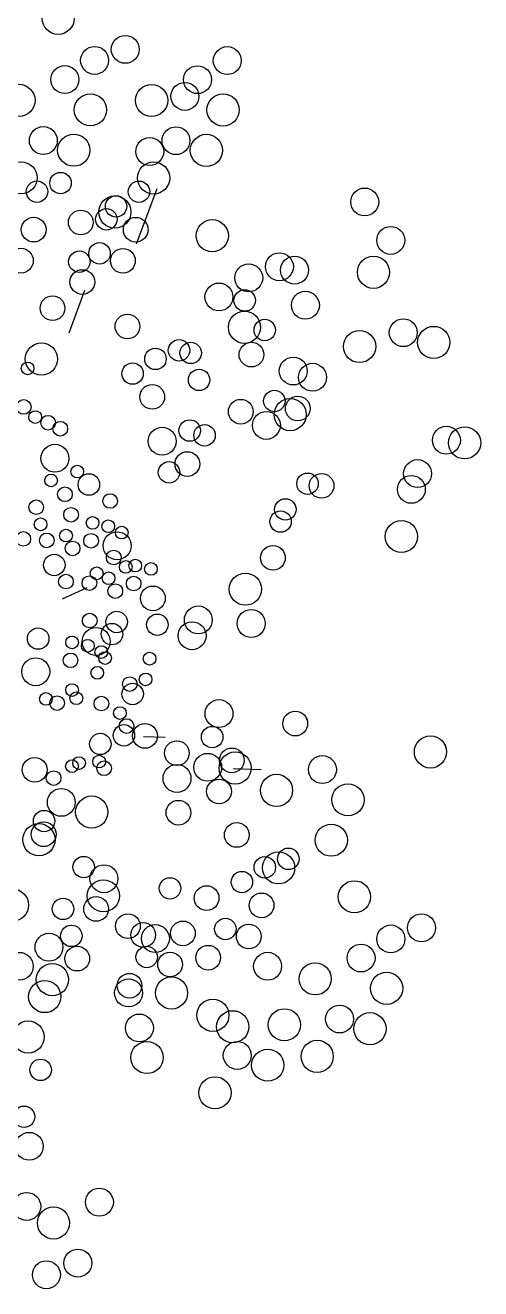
# Model space of a CAD drawing. Header units: millimetres. Extents: x 441156 to 441876, y 4514765 to 4515211.
# Drawn here: x 441412.185 to 441412.688, y 4514833.157 to 4514834.553 of the extents above; entities that cross this region are included whole.
import ezdxf

# ---------------------------------------------------------------- set-up
doc = ezdxf.new("R2010")
doc.units = ezdxf.units.MM
doc.layers.add('01_piscinas', color=254, linetype='Continuous')

msp = doc.modelspace()

# ---------------------------------------------------------------- linework, layer by layer
at = {"layer": '01_piscinas'}
for p, q in [((441412.30767542, 4514834.31107054, 0.00000076), (441412.33044764, 4514834.37237212, 0.00000076)), ((441412.23337449, 4514834.2128942, 0.00000076), (441412.25089158, 4514834.26004926, 0.00000076)), ((441412.22625669, 4514833.91893847, 0.00000076), (441412.25331593, 4514833.93133919, 0.00000076)), ((441412.49514044, 4514833.78774684, 0.00000076), (441412.4960328, 4514833.78509479, 0.00000076)), ((441412.31541804, 4514833.76683488, 0.00000076), (441412.3392513, 4514833.76599735, 0.00000076)), ((441412.64797116, 4514833.75837898, 0.00000076), (441412.64913123, 4514833.75493131, 0.00000076)), ((441412.41433203, 4514833.73119343, 0.00000076), (441412.44531527, 4514833.73010464, 0.00000076)), ((441412.39727845, 4514833.59486899, 0.00000076), (441412.39817081, 4514833.59221694, 0.00000076)), ((441412.52075057, 4514833.50763777, 0.00000076), (441412.52191064, 4514833.50419011, 0.00000076))]:
    msp.add_line(p, q, dxfattribs=at)
for centre, radius in [((441412.22136, 4514834.56035155, 0.00000076), 0.01775907), ((441412.29541317, 4514834.52604524, 0.00000076), 0.01541533), ((441412.26155522, 4514834.51376723, 0.00000076), 0.01541533), ((441412.40796554, 4514834.51361121, 0.00000076), 0.01541533), ((441412.22870995, 4514834.49266763, 0.00000076), 0.01541533), ((441412.37512027, 4514834.4925116, 0.00000076), 0.01541533), ((441412.17803232, 4514834.46964114, 0.00000076), 0.01775907), ((441412.32444264, 4514834.46948511, 0.00000076), 0.01775907), ((441412.36118171, 4514834.47403823, 0.00000076), 0.01541533), ((441412.2569031, 4514834.45920069, 0.00000076), 0.01775907), ((441412.40331342, 4514834.45904466, 0.00000076), 0.01775907), ((441412.20495716, 4514834.42527838, 0.00000076), 0.01541533), ((441412.35136748, 4514834.42512236, 0.00000076), 0.01541533), ((441412.23851687, 4514834.41455273, 0.00000076), 0.01775907), ((441412.32241044, 4514834.41312639, 0.00000076), 0.01541533), ((441412.38492719, 4514834.41439671, 0.00000076), 0.01775907), ((441412.18030346, 4514834.38402408, 0.00000076), 0.01775907), ((441412.32671378, 4514834.38386805, 0.00000076), 0.01775907), ((441412.19789741, 4514834.36881473, 0.00000076), 0.01185795), ((441412.22394199, 4514834.37825935, 0.00000076), 0.01185795), ((441412.31052074, 4514834.36869471, 0.00000076), 0.01185795), ((441412.55970422, 4514834.35739221, 0.00000076), 0.01541533), ((441412.28390037, 4514834.34628184, 0.00000076), 0.01775907), ((441412.28525514, 4514834.35246425, 0.00000076), 0.01185795), ((441412.19431886, 4514834.32684046, 0.00000076), 0.01366082), ((441412.24627235, 4514834.33475156, 0.00000076), 0.01366082), ((441412.27453317, 4514834.33825396, 0.00000076), 0.01185795), ((441412.30694218, 4514834.32672045, 0.00000076), 0.01366082), ((441412.39143837, 4514834.32007449, 0.00000076), 0.01775907), ((441412.58842816, 4514834.31491664, 0.00000076), 0.01541533), ((441412.26698377, 4514834.30062636, 0.00000076), 0.01185795), ((441412.18017561, 4514834.29249588, 0.00000076), 0.01366082), ((441412.24470912, 4514834.2913987, 0.00000076), 0.01185795), ((441412.29279893, 4514834.29237586, 0.00000076), 0.01366082), ((441412.46549154, 4514834.28576818, 0.00000076), 0.01541533), ((441412.48220784, 4514834.28206012, 0.00000076), 0.01541533), ((441412.56935881, 4514834.27967475, 0.00000076), 0.01775907), ((441412.43163359, 4514834.27349018, 0.00000076), 0.01541533), ((441412.24801938, 4514834.26889229, 0.00000076), 0.01366082), ((441412.39878831, 4514834.25239057, 0.00000076), 0.01541533), ((441412.4272428, 4514834.24852625, 0.00000076), 0.01185795), ((441412.49421547, 4514834.24329261, 0.00000076), 0.01541533), ((441412.21508599, 4514834.23997981, 0.00000076), 0.01366082), ((441412.29780753, 4514834.21982031, 0.00000076), 0.01366082), ((441412.42698147, 4514834.21892363, 0.00000076), 0.01775907), ((441412.44933813, 4514834.21585273, 0.00000076), 0.01185795), ((441412.60224391, 4514834.21292751, 0.00000076), 0.01541533), ((441412.55401691, 4514834.19761027, 0.00000076), 0.01775907), ((441412.63580363, 4514834.20220187, 0.00000076), 0.01775907), ((441412.20283791, 4514834.18386024, 0.00000076), 0.01775907), ((441412.3547715, 4514834.19343085, 0.00000076), 0.01185795), ((441412.3676302, 4514834.19057849, 0.00000076), 0.01185795), ((441412.4346694, 4514834.18874359, 0.00000076), 0.01366082), ((441412.32872692, 4514834.18398623, 0.00000076), 0.01185795), ((441412.48076884, 4514834.17056216, 0.00000076), 0.01541533), ((441412.187538, 4514834.17350656, 0.00000076), 0.00701654), ((441412.30346133, 4514834.16775576, 0.00000076), 0.01185795), ((441412.37686684, 4514834.16075733, 0.00000076), 0.01185795), ((441412.50207097, 4514834.16368796, 0.00000076), 0.01541533), ((441412.32514837, 4514834.14201196, 0.00000076), 0.01366082), ((441412.45996564, 4514834.13739956, 0.00000076), 0.01185795), ((441412.183283, 4514834.13090062, 0.00000076), 0.00808333), ((441412.42286794, 4514834.12561707, 0.00000076), 0.01366082), ((441412.47741726, 4514834.12243366, 0.00000076), 0.01775907), ((441412.4857808, 4514834.12914906, 0.00000076), 0.01366082), ((441412.19594893, 4514834.11967941, 0.00000076), 0.00701654), ((441412.21025994, 4514834.11348122, 0.00000076), 0.00808333), ((441412.36652327, 4514834.10481083, 0.00000076), 0.01185795), ((441412.45113759, 4514834.11049256, 0.00000076), 0.01541533), ((441412.22364105, 4514834.10682434, 0.00000076), 0.00808333), ((441412.33610978, 4514834.09303841, 0.00000076), 0.01541533), ((441412.38290952, 4514834.09952299, 0.00000076), 0.01185795), ((441412.64984151, 4514834.094139, 0.00000076), 0.01541533), ((441412.66993865, 4514834.09118441, 0.00000076), 0.01775907), ((441412.21778902, 4514834.07420192, 0.00000076), 0.01541533), ((441412.36394513, 4514834.06778891, 0.00000076), 0.01366082), ((441412.2424416, 4514834.05943712, 0.00000076), 0.00701654), ((441412.34373, 4514834.05860345, 0.00000076), 0.01185795), ((441412.6179927, 4514834.0572621, 0.00000076), 0.01541533), ((441412.21357129, 4514834.04964051, 0.00000076), 0.00701654), ((441412.25524707, 4514834.04517718, 0.00000076), 0.01185795), ((441412.49657917, 4514834.04602379, 0.00000076), 0.01185795), ((441412.51203851, 4514834.04375102, 0.00000076), 0.01366082), ((441412.61115545, 4514834.03979964, 0.00000076), 0.01541533), ((441412.22882816, 4514834.03435488, 0.00000076), 0.00808333), ((441412.27870734, 4514834.02695054, 0.00000076), 0.00808333), ((441412.19714008, 4514834.02009375, 0.00000076), 0.00808333), ((441412.23556703, 4514834.01170036, 0.00000076), 0.00808333), ((441412.47208009, 4514834.01765694, 0.00000076), 0.01185795), ((441412.20192495, 4514834.00116084, 0.00000076), 0.00701654), ((441412.25928878, 4514834.00280081, 0.00000076), 0.00701654), ((441412.276651, 4514833.99902045, 0.00000076), 0.00701654), ((441412.46682067, 4514834.00422427, 0.00000076), 0.01185795), ((441412.60015916, 4514833.98770509, 0.00000076), 0.01775907), ((441412.18286536, 4514833.98509583, 0.00000076), 0.00808333), ((441412.20874206, 4514833.98341345, 0.00000076), 0.00808333), ((441412.22995462, 4514833.98875637, 0.00000076), 0.00701654), ((441412.25759141, 4514833.98295544, 0.00000076), 0.00808333), ((441412.28641204, 4514833.97747708, 0.00000076), 0.01541533), ((441412.29149991, 4514833.99207493, 0.00000076), 0.00701654), ((441412.23730379, 4514833.97450308, 0.00000076), 0.00808333), ((441412.45836198, 4514833.96415154, 0.00000076), 0.01366082), ((441412.21701804, 4514833.95628385, 0.00000076), 0.01185795), ((441412.28263913, 4514833.96452782, 0.00000076), 0.00808333), ((441412.30636088, 4514833.95562827, 0.00000076), 0.00701654), ((441412.26384595, 4514833.94704278, 0.00000076), 0.00701654), ((441412.27702672, 4514833.94158383, 0.00000076), 0.00701654), ((441412.29592907, 4514833.95416874, 0.00000076), 0.00701654), ((441412.3237231, 4514833.95184792, 0.00000076), 0.00701654), ((441412.22993746, 4514833.93792329, 0.00000076), 0.00808333), ((441412.25581416, 4514833.93624092, 0.00000076), 0.00808333), ((441412.28437589, 4514833.92733054, 0.00000076), 0.00808333), ((441412.30466351, 4514833.93578291, 0.00000076), 0.00808333), ((441412.4279579, 4514833.9294628, 0.00000076), 0.01775907), ((441412.32589947, 4514833.91934979, 0.00000076), 0.01366082), ((441412.37601196, 4514833.8955405, 0.00000076), 0.01541533), ((441412.43438053, 4514833.89158328, 0.00000076), 0.01541533), ((441412.25611381, 4514833.89487721, 0.00000076), 0.00808333), ((441412.28594106, 4514833.89325571, 0.00000076), 0.01185795), ((441412.33083996, 4514833.89021169, 0.00000076), 0.01185795), ((441412.36917471, 4514833.87807804, 0.00000076), 0.01541533), ((441412.19923069, 4514833.87490925, 0.00000076), 0.01185795), ((441412.26328848, 4514833.87169011, 0.00000076), 0.01541533), ((441412.28068163, 4514833.87982304, 0.00000076), 0.01185795), ((441412.23669526, 4514833.87072748, 0.00000076), 0.00701654), ((441412.25405747, 4514833.86694713, 0.00000076), 0.00701654), ((441412.26890638, 4514833.8600016, 0.00000076), 0.00701654), ((441412.19658526, 4514833.83831249, 0.00000076), 0.01541533), ((441412.23499788, 4514833.85088211, 0.00000076), 0.00808333), ((441412.2730931, 4514833.85342799, 0.00000076), 0.00701654), ((441412.3222811, 4514833.85273142, 0.00000076), 0.00701654), ((441412.2644804, 4514833.83708596, 0.00000076), 0.00701654), ((441412.31785512, 4514833.82981578, 0.00000076), 0.00701654), ((441412.23674422, 4514833.8180054, 0.00000076), 0.00701654), ((441412.30350627, 4514833.81363098, 0.00000076), 0.01185795), ((441412.300375, 4514833.82461063, 0.00000076), 0.00808333), ((441412.2078739, 4514833.80820879, 0.00000076), 0.00701654), ((441412.2201753, 4514833.8035939, 0.00000076), 0.00808333), ((441412.24138786, 4514833.80893682, 0.00000076), 0.00701654), ((441412.26902465, 4514833.8031359, 0.00000076), 0.00808333), ((441412.28947643, 4514833.79254385, 0.00000076), 0.00701654), ((441412.39884674, 4514833.79202836, 0.00000076), 0.01541533), ((441412.48301541, 4514833.78102858, 0.00000076), 0.01366082), ((441412.2968256, 4514833.77829056, 0.00000076), 0.00808333), ((441412.3172116, 4514833.76738924, 0.00000076), 0.01366082), ((441412.26785549, 4514833.75852151, 0.00000076), 0.01185795), ((441412.29390007, 4514833.76796613, 0.00000076), 0.01185795), ((441412.39131982, 4514833.76608255, 0.00000076), 0.01185795), ((441412.63220862, 4514833.74964523, 0.00000076), 0.01775907), ((441412.35233702, 4514833.74836987, 0.00000076), 0.01366082), ((441412.41300686, 4514833.74033875, 0.00000076), 0.01366082), ((441412.19543633, 4514833.72994084, 0.00000076), 0.01366082), ((441412.23662323, 4514833.73395428, 0.00000076), 0.00701654), ((441412.24444412, 4514833.73737401, 0.00000076), 0.00701654), ((441412.26656356, 4514833.73899231, 0.00000076), 0.00701654), ((441412.27208091, 4514833.73157308, 0.00000076), 0.00808333), ((441412.38635867, 4514833.73266405, 0.00000076), 0.01541533), ((441412.41666367, 4514833.7319141, 0.00000076), 0.01775907), ((441412.51300434, 4514833.7302154, 0.00000076), 0.01541533), ((441412.21631737, 4514833.72072676, 0.00000076), 0.00808333), ((441412.35250072, 4514833.72038605, 0.00000076), 0.01541533), ((441412.46232672, 4514833.70718891, 0.00000076), 0.01775907), ((441412.3988636, 4514833.70599417, 0.00000076), 0.01366082), ((441412.5411975, 4514833.69674846, 0.00000076), 0.01775907), ((441412.2247961, 4514833.69395683, 0.00000076), 0.01541533), ((441412.25835581, 4514833.68323118, 0.00000076), 0.01775907), ((441412.20579421, 4514833.67324742, 0.00000076), 0.01185795), ((441412.35408405, 4514833.68251059, 0.00000076), 0.01366082), ((441412.2001424, 4514833.65270253, 0.00000076), 0.01775907), ((441412.20535413, 4514833.65871908, 0.00000076), 0.01366082), ((441412.41848241, 4514833.65792796, 0.00000076), 0.01366082), ((441412.52281127, 4514833.6521005, 0.00000076), 0.01775907), ((441412.47544638, 4514833.6315385, 0.00000076), 0.01185795), ((441412.24949393, 4514833.62243518, 0.00000076), 0.01185795), ((441412.44940181, 4514833.62209388, 0.00000076), 0.01185795), ((441412.46459785, 4514833.62157185, 0.00000076), 0.01775907), ((441412.27182106, 4514833.60952973, 0.00000076), 0.01541533), ((441412.42413621, 4514833.60586341, 0.00000076), 0.01185795), ((441412.27124896, 4514833.59064289, 0.00000076), 0.01775907), ((441412.34476799, 4514833.59887979, 0.00000076), 0.01185795), ((441412.38515342, 4514833.58815073, 0.00000076), 0.01366082), ((441412.54831571, 4514833.58961444, 0.00000076), 0.01775907), ((441412.1709829, 4514833.58047545, 0.00000076), 0.01775907), ((441412.22670066, 4514833.57622779, 0.00000076), 0.01185795), ((441412.26319926, 4514833.57619344, 0.00000076), 0.01366082), ((441412.44582325, 4514833.58011961, 0.00000076), 0.01366082), ((441412.2359373, 4514833.54640663, 0.00000076), 0.01185795), ((441412.29832468, 4514833.55717407, 0.00000076), 0.01366082), ((441412.31514486, 4514833.5474609, 0.00000076), 0.01366082), ((441412.32863069, 4514833.54347381, 0.00000076), 0.01541533), ((441412.35899451, 4514833.54914295, 0.00000076), 0.01366082), ((441412.40586484, 4514833.55402553, 0.00000076), 0.01185795), ((441412.43168, 4514833.54577503, 0.00000076), 0.01366082), ((441412.58851093, 4514833.54303012, 0.00000076), 0.01541533), ((441412.62236888, 4514833.55530813, 0.00000076), 0.01541533), ((441412.21117812, 4514833.53389114, 0.00000076), 0.01541533), ((441412.24237387, 4514833.52128364, 0.00000076), 0.01366082), ((441412.3190361, 4514833.52304887, 0.00000076), 0.01185795), ((441412.38690045, 4514833.52229145, 0.00000076), 0.01366082), ((441412.55566566, 4514833.52193051, 0.00000076), 0.01541533), ((441412.17833285, 4514833.51279153, 0.00000076), 0.01541533), ((441412.21492476, 4514833.49803722, 0.00000076), 0.01775907), ((441412.34485126, 4514833.51479837, 0.00000076), 0.01366082), ((441412.45248698, 4514833.51285181, 0.00000076), 0.01541533), ((441412.50498803, 4514833.49890403, 0.00000076), 0.01775907), ((441412.30007171, 4514833.49131479, 0.00000076), 0.01366082), ((441412.34644763, 4514833.48335955, 0.00000076), 0.01775907), ((441412.58385881, 4514833.48846357, 0.00000076), 0.01775907), ((441412.206526, 4514833.47932459, 0.00000076), 0.01775907), ((441412.29899944, 4514833.48340421, 0.00000076), 0.01541533), ((441412.39211067, 4514833.45863437, 0.00000076), 0.01775907), ((441412.31100707, 4514833.4446367, 0.00000076), 0.01541533), ((441412.41397691, 4514833.44600725, 0.00000076), 0.01775907), ((441412.47098145, 4514833.44819391, 0.00000076), 0.01775907), ((441412.53191287, 4514833.45454127, 0.00000076), 0.01541533), ((441412.56547258, 4514833.44381562, 0.00000076), 0.01775907), ((441412.18813977, 4514833.43467663, 0.00000076), 0.01775907), ((441412.31937462, 4514833.41197682, 0.00000076), 0.01775907), ((441412.41903551, 4514833.41427161, 0.00000076), 0.01541533), ((441412.45259522, 4514833.40354596, 0.00000076), 0.01775907), ((441412.50725917, 4514833.41328697, 0.00000076), 0.01775907), ((441412.20193726, 4514833.39836533, 0.00000076), 0.01185795), ((441412.39438181, 4514833.37301731, 0.00000076), 0.01775907), ((441412.18366588, 4514833.34652745, 0.00000076), 0.01185795), ((441412.18936261, 4514833.31389716, 0.00000076), 0.01541533), ((441412.26680702, 4514833.25218301, 0.00000076), 0.01541533), ((441412.18666916, 4514833.24742666, 0.00000076), 0.01541533), ((441412.21612939, 4514833.22915652, 0.00000076), 0.01775907), ((441412.24305423, 4514833.18479377, 0.00000076), 0.01541533), ((441412.20837117, 4514833.17192536, 0.00000076), 0.01541533)]:
    msp.add_circle(centre, radius, dxfattribs=at)

doc.saveas('drawing.dxf')
